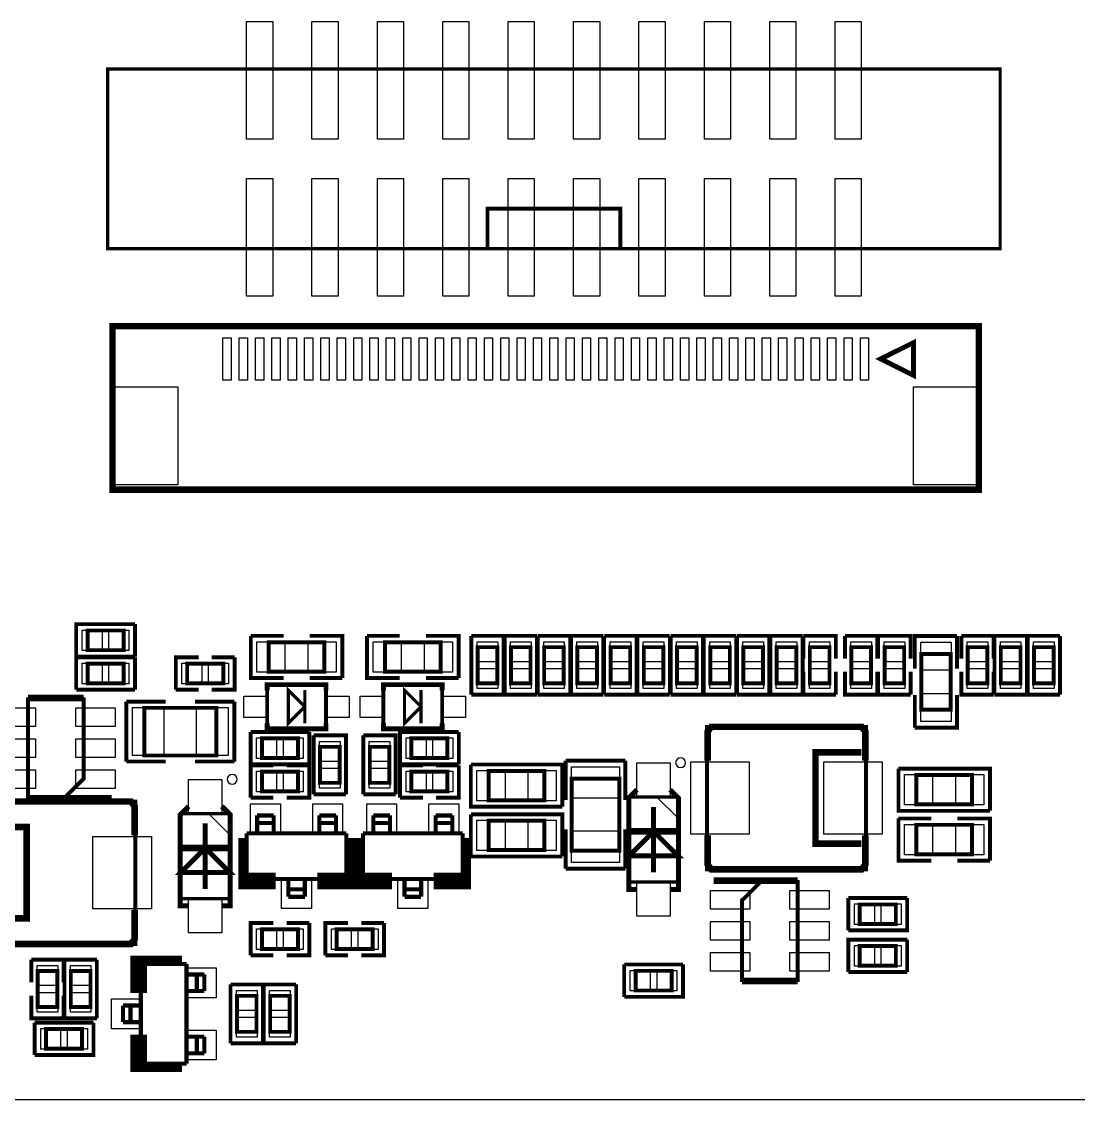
# Model space of a CAD drawing. Extents: x 30 to 161, y 31 to 111.
# Drawn here: x 66.77 to 99.1, y 30.91 to 63.89 of the extents above; entities that cross this region are included whole.
import ezdxf

# ---------------------------------------------------------------- set-up
doc = ezdxf.new("R2010")
doc.units = 0
doc.header["$MEASUREMENT"] = 0
for name, color, linetype in [('ASSEMBLY_TOP', 7, 'CONTINUOUS'), ('OUTLINE', 7, 'CONTINUOUS'), ('SILKSCREEN_TOP', 7, 'CONTINUOUS'), ('TOP', 1, 'CONTINUOUS')]:
    doc.layers.add(name, color=color, linetype=linetype)

msp = doc.modelspace()

# ---------------------------------------------------------------- linework, layer by layer
at = {"layer": 'ASSEMBLY_TOP'}
for points, const_width in [([(96.70796, 62.44082), (96.70796, 56.93918), (69.40804, 56.93918), (69.40804, 62.44082), (96.70796, 62.44082)], 0.09906), ([(85.09, 56.896), (85.09, 58.166), (81.026, 58.166), (81.026, 56.896)], 0.11938), ([(96.05518, 54.56936), (96.05518, 49.5681), (69.55536, 49.5681), (69.55536, 54.56936), (96.05518, 54.56936), (96.05518, 49.5681), (69.55536, 49.5681)], 0.09906), ([(93.05544, 53.5686), (94.0562, 53.06822), (94.0562, 54.06898), (93.05544, 53.5686)], 0.14986), ([(68.79082, 44.65828), (68.79082, 45.25772), (69.89318, 45.25772), (69.89318, 44.65828), (68.79082, 44.65828)], 0.11938), ([(74.3331, 44.00042), (74.3331, 44.89958), (76.0349, 44.89958), (76.0349, 44.00042), (74.3331, 44.00042)], 0.11938), ([(79.5909, 44.89958), (79.5909, 44.00042), (77.8891, 44.00042), (77.8891, 44.89958), (79.5909, 44.89958)], 0.11938), ([(80.72628, 44.74718), (81.32572, 44.74718), (81.32572, 43.64482), (80.72628, 43.64482), (80.72628, 44.74718)], 0.11938), ([(82.34172, 43.64482), (81.74228, 43.64482), (81.74228, 44.74718), (82.34172, 44.74718), (82.34172, 43.64482)], 0.11938), ([(82.75828, 44.74718), (83.35772, 44.74718), (83.35772, 43.64482), (82.75828, 43.64482), (82.75828, 44.74718)], 0.11938), ([(84.37372, 43.64482), (83.77428, 43.64482), (83.77428, 44.74718), (84.37372, 44.74718), (84.37372, 43.64482)], 0.11938), ([(84.79028, 44.74718), (85.38972, 44.74718), (85.38972, 43.64482), (84.79028, 43.64482), (84.79028, 44.74718)], 0.11938), ([(86.40572, 43.64482), (85.80628, 43.64482), (85.80628, 44.74718), (86.40572, 44.74718), (86.40572, 43.64482)], 0.11938), ([(86.82228, 44.74718), (87.42172, 44.74718), (87.42172, 43.64482), (86.82228, 43.64482), (86.82228, 44.74718)], 0.11938), ([(88.43772, 43.64482), (87.83828, 43.64482), (87.83828, 44.74718), (88.43772, 44.74718), (88.43772, 43.64482)], 0.11938), ([(88.85428, 44.74718), (89.45372, 44.74718), (89.45372, 43.64482), (88.85428, 43.64482), (88.85428, 44.74718)], 0.11938), ([(90.46972, 43.64482), (89.87028, 43.64482), (89.87028, 44.74718), (90.46972, 44.74718), (90.46972, 43.64482)], 0.11938), ([(91.48572, 43.64482), (90.88628, 43.64482), (90.88628, 44.74718), (91.48572, 44.74718), (91.48572, 43.64482)], 0.11938), ([(92.15628, 44.74718), (92.75572, 44.74718), (92.75572, 43.64482), (92.15628, 43.64482), (92.15628, 44.74718)], 0.11938), ([(93.17228, 44.74718), (93.77172, 44.74718), (93.77172, 43.64482), (93.17228, 43.64482), (93.17228, 44.74718)], 0.11938), ([(94.29242, 44.5389), (95.19158, 44.5389), (95.19158, 42.8371), (94.29242, 42.8371), (94.29242, 44.5389)], 0.11938), ([(96.31172, 43.64482), (95.71228, 43.64482), (95.71228, 44.74718), (96.31172, 44.74718), (96.31172, 43.64482)], 0.11938), ([(96.72828, 44.74718), (97.32772, 44.74718), (97.32772, 43.64482), (96.72828, 43.64482), (96.72828, 44.74718)], 0.11938), ([(98.34372, 43.64482), (97.74428, 43.64482), (97.74428, 44.74718), (98.34372, 44.74718), (98.34372, 43.64482)], 0.11938), ([(68.79082, 43.64228), (68.79082, 44.24172), (69.89318, 44.24172), (69.89318, 43.64228), (68.79082, 43.64228)], 0.11938), ([(71.83882, 43.64228), (71.83882, 44.24172), (72.94118, 44.24172), (72.94118, 43.64228), (71.83882, 43.64228)], 0.11938), ([(76.08316, 43.60164), (76.08316, 42.25036), (74.28484, 42.25036), (74.28484, 43.60164), (76.08316, 43.60164)], 0.11938), ([(75.438, 43.434), (75.438, 42.926), (74.93, 42.418), (74.93, 43.434), (75.438, 42.926), (75.438, 42.418)], 0.09906), ([(79.63916, 43.60164), (79.63916, 42.25036), (77.84084, 42.25036), (77.84084, 43.60164), (79.63916, 43.60164)], 0.11938), ([(78.994, 43.434), (78.994, 42.926), (78.486, 42.418), (78.486, 43.434), (78.994, 42.926), (78.994, 42.418)], 0.09906), ([(68.6689, 43.15714), (68.6689, 40.72382), (68.09994, 40.15486), (66.9671, 40.15486), (66.9671, 43.15714), (68.6689, 43.15714)], 0.11938), ([(72.72782, 42.89298), (72.72782, 41.43502), (70.52818, 41.43502), (70.52818, 42.89298), (72.72782, 42.89298)], 0.11938), ([(92.60078, 42.31132), (92.60078, 37.95268), (87.73922, 37.95268), (87.73922, 42.31132), (92.60078, 42.31132)], 0.11938), ([(75.22718, 41.95572), (75.22718, 41.35628), (74.12482, 41.35628), (74.12482, 41.95572), (75.22718, 41.95572)], 0.11938), ([(78.69682, 41.35628), (78.69682, 41.95572), (79.79918, 41.95572), (79.79918, 41.35628), (78.69682, 41.35628)], 0.11938), ([(75.90028, 41.69918), (76.49972, 41.69918), (76.49972, 40.59682), (75.90028, 40.59682), (75.90028, 41.69918)], 0.11938), ([(77.42428, 41.69918), (78.02372, 41.69918), (78.02372, 40.59682), (77.42428, 40.59682), (77.42428, 41.69918)], 0.11938), ([(75.22718, 40.93972), (75.22718, 40.34028), (74.12482, 40.34028), (74.12482, 40.93972), (75.22718, 40.93972)], 0.11938), ([(78.69682, 40.34028), (78.69682, 40.93972), (79.79918, 40.93972), (79.79918, 40.34028), (78.69682, 40.34028)], 0.11938), ([(82.7659, 40.96258), (82.7659, 40.06342), (81.0641, 40.06342), (81.0641, 40.96258), (82.7659, 40.96258)], 0.11938), ([(83.59902, 40.72382), (85.05698, 40.72382), (85.05698, 38.52418), (83.59902, 38.52418), (83.59902, 40.72382)], 0.11938), ([(94.1451, 39.93642), (94.1451, 40.83558), (95.8469, 40.83558), (95.8469, 39.93642), (94.1451, 39.93642)], 0.11938), ([(65.38722, 35.66668), (65.38722, 40.02532), (70.24878, 40.02532), (70.24878, 35.66668), (65.38722, 35.66668)], 0.11938), ([(86.8553, 37.56152), (85.3567, 37.56152), (85.3567, 40.16248), (86.8553, 40.16248), (86.8553, 37.56152)], 0.09906), ([(86.106, 39.86276), (86.106, 37.86124)], 0.14986), ([(73.1393, 37.05352), (71.6407, 37.05352), (71.6407, 39.65448), (73.1393, 39.65448), (73.1393, 37.05352)], 0.09906), ([(74.4855, 39.5986), (73.9775, 39.5986)], 0.127), ([(73.9775, 39.0525), (73.9775, 39.5986)], 0.127), ([(74.4855, 39.0525), (74.4855, 39.5986)], 0.127), ([(75.8825, 39.5986), (76.3905, 39.5986)], 0.127), ([(75.8825, 39.0525), (75.8825, 39.5986)], 0.127), ([(76.3905, 39.0525), (76.3905, 39.5986)], 0.127), ([(78.0415, 39.5986), (77.5335, 39.5986)], 0.127), ([(77.5335, 39.0525), (77.5335, 39.5986)], 0.127), ([(78.0415, 39.0525), (78.0415, 39.5986)], 0.127), ([(79.4385, 39.5986), (79.9465, 39.5986)], 0.127), ([(79.4385, 39.0525), (79.4385, 39.5986)], 0.127), ([(79.9465, 39.0525), (79.9465, 39.5986)], 0.127), ([(72.39, 39.35476), (72.39, 37.35324)], 0.14986), ([(74.4855, 39.36746), (73.9775, 39.36746)], 0.127), ([(75.8825, 39.36746), (76.3905, 39.36746)], 0.127), ([(78.0415, 39.36746), (77.5335, 39.36746)], 0.127), ([(79.4385, 39.36746), (79.9465, 39.36746)], 0.127), ([(82.7659, 39.43858), (82.7659, 38.53942), (81.0641, 38.53942), (81.0641, 39.43858), (82.7659, 39.43858)], 0.11938), ([(94.1451, 38.41242), (94.1451, 39.31158), (95.8469, 39.31158), (95.8469, 38.41242), (94.1451, 38.41242)], 0.11938), ([(73.66, 37.6555), (73.66, 39.0525)], 0.127), ([(76.708, 39.0525), (73.66, 39.0525)], 0.127), ([(76.708, 37.6555), (76.708, 39.0525)], 0.127), ([(77.216, 37.6555), (77.216, 39.0525)], 0.127), ([(80.264, 39.0525), (77.216, 39.0525)], 0.127), ([(80.264, 37.6555), (80.264, 39.0525)], 0.127), ([(86.106, 39.11092), (86.8553, 38.36162), (85.3567, 38.36162), (86.106, 39.11092)], 0.14986), ([(86.8553, 39.11092), (85.3567, 39.11092)], 0.14986), ([(72.39, 38.60292), (73.1393, 37.85362), (71.6407, 37.85362), (72.39, 38.60292)], 0.14986), ([(73.1393, 38.60292), (71.6407, 38.60292)], 0.14986), ([(76.708, 37.6555), (73.66, 37.6555)], 0.127), ([(74.93, 37.6555), (74.93, 37.1094)], 0.127), ([(75.438, 37.6555), (75.438, 37.1094)], 0.127), ([(80.264, 37.6555), (77.216, 37.6555)], 0.127), ([(78.486, 37.6555), (78.486, 37.1094)], 0.127), ([(78.994, 37.6555), (78.994, 37.1094)], 0.127), ([(88.8111, 34.56686), (88.8111, 37.00018), (89.38006, 37.56914), (90.5129, 37.56914), (90.5129, 34.56686), (88.8111, 34.56686)], 0.11938), ([(74.93, 37.34054), (75.438, 37.34054)], 0.127), ([(78.486, 37.34054), (78.994, 37.34054)], 0.127), ([(74.93, 37.1094), (75.438, 37.1094)], 0.127), ([(78.486, 37.1094), (78.994, 37.1094)], 0.127), ([(93.51518, 36.87572), (93.51518, 36.27628), (92.41282, 36.27628), (92.41282, 36.87572), (93.51518, 36.87572)], 0.11938), ([(75.22718, 36.11372), (75.22718, 35.51428), (74.12482, 35.51428), (74.12482, 36.11372), (75.22718, 36.11372)], 0.11938), ([(77.51318, 36.11372), (77.51318, 35.51428), (76.41082, 35.51428), (76.41082, 36.11372), (77.51318, 36.11372)], 0.11938), ([(92.41282, 35.00628), (92.41282, 35.60572), (93.51518, 35.60572), (93.51518, 35.00628), (92.41282, 35.00628)], 0.11938), ([(70.4215, 35.052), (71.8185, 35.052)], 0.127), ([(70.4215, 32.004), (70.4215, 35.052)], 0.127), ([(71.8185, 32.004), (71.8185, 35.052)], 0.127), ([(67.26428, 34.84118), (67.86372, 34.84118), (67.86372, 33.73882), (67.26428, 33.73882), (67.26428, 34.84118)], 0.11938), ([(68.87972, 33.73882), (68.28028, 33.73882), (68.28028, 34.84118), (68.87972, 34.84118), (68.87972, 33.73882)], 0.11938), ([(71.8185, 34.7345), (72.3646, 34.7345)], 0.127), ([(72.13346, 34.2265), (72.13346, 34.7345)], 0.127), ([(72.3646, 34.2265), (72.3646, 34.7345)], 0.127), ([(86.65718, 34.84372), (86.65718, 34.24428), (85.55482, 34.24428), (85.55482, 34.84372), (86.65718, 34.84372)], 0.11938), ([(71.8185, 34.2265), (72.3646, 34.2265)], 0.127), ([(73.36028, 34.07918), (73.95972, 34.07918), (73.95972, 32.97682), (73.36028, 32.97682), (73.36028, 34.07918)], 0.11938), ([(74.97572, 32.97682), (74.37628, 32.97682), (74.37628, 34.07918), (74.97572, 34.07918), (74.97572, 32.97682)], 0.11938), ([(70.4215, 33.782), (69.8754, 33.782)], 0.127), ([(69.8754, 33.782), (69.8754, 33.274)], 0.127), ([(70.10654, 33.782), (70.10654, 33.274)], 0.127), ([(70.4215, 33.274), (69.8754, 33.274)], 0.127), ([(68.62318, 33.06572), (68.62318, 32.46628), (67.52082, 32.46628), (67.52082, 33.06572), (68.62318, 33.06572)], 0.11938), ([(71.8185, 32.8295), (72.3646, 32.8295)], 0.127), ([(72.13346, 32.8295), (72.13346, 32.3215)], 0.127), ([(72.3646, 32.8295), (72.3646, 32.3215)], 0.127), ([(71.8185, 32.3215), (72.3646, 32.3215)], 0.127), ([(70.4215, 32.004), (71.8185, 32.004)], 0.127)]:
    msp.add_lwpolyline(points, dxfattribs=dict(at, const_width=const_width))
for points in [[(86.8553, 40.16248), (86.8553, 39.51224), (86.20506, 40.16248)], [(73.1393, 39.65448), (73.1393, 39.00424), (72.48906, 39.65448)]]:
    msp.add_lwpolyline(points, close=True, dxfattribs=at)
at = {"layer": 'OUTLINE'}
msp.add_lwpolyline([(38.0619, 106.2101), (38.0619, 30.90926), (158.16326, 30.90926), (158.16326, 106.2101)], close=True, dxfattribs=at)
at = {"layer": 'SILKSCREEN_TOP'}
for points, const_width in [([(96.05518, 54.56936), (96.05518, 49.5681), (69.55536, 49.5681), (69.55536, 54.56936), (96.05518, 54.56936)], 0.20066), ([(70.24116, 45.4533), (68.44284, 45.4533), (68.44284, 44.4627)], 0.11938), ([(70.24116, 44.4627), (70.24116, 45.4533)], 0.11938), ([(74.78522, 43.80484), (73.78446, 43.80484), (73.78446, 45.09516)], 0.11938), ([(74.78522, 45.09516), (73.78446, 45.09516)], 0.11938), ([(75.58278, 45.09516), (76.58354, 45.09516), (76.58354, 43.80484)], 0.11938), ([(78.34122, 43.80484), (77.34046, 43.80484), (77.34046, 45.09516)], 0.11938), ([(78.34122, 45.09516), (77.34046, 45.09516)], 0.11938), ([(79.13878, 45.09516), (80.13954, 45.09516), (80.13954, 43.80484)], 0.11938), ([(81.5213, 43.29684), (81.5213, 45.09516), (80.5307, 45.09516)], 0.11938), ([(80.5307, 43.29684), (80.5307, 45.09516)], 0.11938), ([(81.5467, 45.09516), (81.5467, 43.29684), (82.5373, 43.29684)], 0.11938), ([(82.5373, 45.09516), (81.5467, 45.09516)], 0.11938), ([(82.5373, 45.09516), (82.5373, 43.29684)], 0.11938), ([(83.5533, 43.29684), (83.5533, 45.09516), (82.5627, 45.09516)], 0.11938), ([(82.5627, 43.29684), (82.5627, 45.09516)], 0.11938), ([(83.5787, 45.09516), (83.5787, 43.29684), (84.5693, 43.29684)], 0.11938), ([(84.5693, 45.09516), (83.5787, 45.09516)], 0.11938), ([(84.5693, 45.09516), (84.5693, 43.29684)], 0.11938), ([(85.5853, 43.29684), (85.5853, 45.09516), (84.5947, 45.09516)], 0.11938), ([(84.5947, 43.29684), (84.5947, 45.09516)], 0.11938), ([(85.6107, 45.09516), (85.6107, 43.29684), (86.6013, 43.29684)], 0.11938), ([(86.6013, 45.09516), (85.6107, 45.09516)], 0.11938), ([(86.6013, 45.09516), (86.6013, 43.29684)], 0.11938), ([(87.6173, 43.29684), (87.6173, 45.09516), (86.6267, 45.09516)], 0.11938), ([(86.6267, 43.29684), (86.6267, 45.09516)], 0.11938), ([(87.6427, 45.09516), (87.6427, 43.29684), (88.6333, 43.29684)], 0.11938), ([(88.6333, 45.09516), (87.6427, 45.09516)], 0.11938), ([(88.6333, 45.09516), (88.6333, 43.29684)], 0.11938), ([(89.6493, 43.29684), (89.6493, 45.09516), (88.6587, 45.09516)], 0.11938), ([(88.6587, 43.29684), (88.6587, 45.09516)], 0.11938), ([(89.6747, 45.09516), (89.6747, 43.29684), (90.6653, 43.29684)], 0.11938), ([(90.6653, 45.09516), (89.6747, 45.09516)], 0.11938), ([(90.6653, 45.09516), (90.6653, 43.29684)], 0.11938), ([(91.6813, 44.39666), (91.6813, 45.09516), (90.6907, 45.09516)], 0.11938), ([(90.6907, 44.39666), (90.6907, 45.09516)], 0.11938), ([(92.9513, 44.39666), (92.9513, 45.09516), (91.9607, 45.09516)], 0.11938), ([(91.9607, 44.39666), (91.9607, 45.09516)], 0.11938), ([(93.9673, 44.39666), (93.9673, 45.09516), (92.9767, 45.09516)], 0.11938), ([(92.9767, 44.39666), (92.9767, 45.09516)], 0.11938), ([(94.09684, 44.08678), (94.09684, 45.08754), (95.38716, 45.08754)], 0.11938), ([(95.38716, 44.08678), (95.38716, 45.08754)], 0.11938), ([(96.5073, 44.39666), (96.5073, 45.09516), (95.5167, 45.09516)], 0.11938), ([(95.5167, 44.39666), (95.5167, 45.09516)], 0.11938), ([(97.5233, 43.29684), (97.5233, 45.09516), (96.5327, 45.09516)], 0.11938), ([(96.5327, 43.29684), (96.5327, 45.09516)], 0.11938), ([(97.5487, 45.09516), (97.5487, 43.29684), (98.5393, 43.29684)], 0.11938), ([(98.5393, 45.09516), (97.5487, 45.09516)], 0.11938), ([(98.5393, 45.09516), (98.5393, 43.29684)], 0.11938), ([(70.24116, 44.4627), (68.44284, 44.4627)], 0.11938), ([(70.24116, 44.4373), (68.44284, 44.4373), (68.44284, 43.4467)], 0.11938), ([(70.24116, 43.4467), (70.24116, 44.4373)], 0.11938), ([(72.18934, 44.4373), (71.49084, 44.4373), (71.49084, 43.4467)], 0.11938), ([(72.59066, 43.4467), (73.28916, 43.4467), (73.28916, 44.4373)], 0.11938), ([(72.59066, 44.4373), (73.28916, 44.4373)], 0.11938), ([(90.6907, 43.99534), (90.6907, 43.29684), (91.6813, 43.29684)], 0.11938), ([(91.6813, 43.99534), (91.6813, 43.29684)], 0.11938), ([(91.9607, 43.99534), (91.9607, 43.29684), (92.9513, 43.29684)], 0.11938), ([(92.9513, 43.99534), (92.9513, 43.29684)], 0.11938), ([(92.9767, 43.99534), (92.9767, 43.29684), (93.9673, 43.29684)], 0.11938), ([(93.9673, 43.99534), (93.9673, 43.29684)], 0.11938), ([(95.5167, 43.99534), (95.5167, 43.29684), (96.5073, 43.29684)], 0.11938), ([(96.5073, 43.99534), (96.5073, 43.29684)], 0.11938), ([(74.28484, 43.43146), (74.28484, 43.60164), (76.08316, 43.60164), (76.08316, 43.43146)], 0.14986), ([(75.58278, 43.80484), (76.58354, 43.80484)], 0.11938), ([(77.84084, 43.43146), (77.84084, 43.60164), (79.63916, 43.60164), (79.63916, 43.43146)], 0.14986), ([(79.13878, 43.80484), (80.13954, 43.80484)], 0.11938), ([(68.6689, 43.19016), (66.9671, 43.19016)], 0.20066), ([(70.24116, 43.4467), (68.44284, 43.4467)], 0.11938), ([(72.18934, 43.4467), (71.49084, 43.4467)], 0.11938), ([(80.5307, 43.29684), (81.5213, 43.29684)], 0.11938), ([(82.5627, 43.29684), (83.5533, 43.29684)], 0.11938), ([(84.5947, 43.29684), (85.5853, 43.29684)], 0.11938), ([(86.6267, 43.29684), (87.6173, 43.29684)], 0.11938), ([(88.6587, 43.29684), (89.6493, 43.29684)], 0.11938), ([(95.38716, 43.28922), (95.38716, 42.28846), (94.09684, 42.28846)], 0.11938), ([(94.09684, 43.28922), (94.09684, 42.28846)], 0.11938), ([(96.5327, 43.29684), (97.5233, 43.29684)], 0.11938), ([(69.977, 43.0784), (71.17842, 43.0784)], 0.11938), ([(69.977, 41.2496), (69.977, 43.0784)], 0.11938), ([(73.279, 43.0784), (72.07758, 43.0784)], 0.11938), ([(73.279, 43.0784), (73.279, 41.2496)], 0.11938), ([(74.28484, 42.42054), (74.28484, 42.25036), (76.08316, 42.25036), (76.08316, 42.42054)], 0.14986), ([(77.84084, 42.42054), (77.84084, 42.25036), (79.63916, 42.25036), (79.63916, 42.42054)], 0.14986), ([(87.757, 41.275), (87.757, 42.164), (87.86876, 42.31132), (92.47124, 42.31132), (92.583, 42.164), (92.583, 41.275)], 0.20066), ([(73.77684, 41.1607), (75.57516, 41.1607), (75.57516, 42.1513)], 0.11938), ([(73.77684, 42.1513), (73.77684, 41.1607)], 0.11938), ([(73.77684, 42.1513), (75.57516, 42.1513)], 0.11938), ([(76.6953, 40.24884), (76.6953, 42.04716), (75.7047, 42.04716)], 0.11938), ([(75.7047, 40.24884), (75.7047, 42.04716)], 0.11938), ([(78.2193, 40.24884), (78.2193, 42.04716), (77.2287, 42.04716)], 0.11938), ([(77.2287, 40.24884), (77.2287, 42.04716)], 0.11938), ([(80.14716, 42.1513), (78.34884, 42.1513), (78.34884, 41.1607)], 0.11938), ([(80.14716, 41.1607), (80.14716, 42.1513)], 0.11938), ([(92.456, 38.735), (91.059, 38.735), (91.059, 41.529), (92.456, 41.529)], 0.20066), ([(69.977, 41.2496), (71.17842, 41.2496)], 0.11938), ([(73.279, 41.2496), (72.07758, 41.2496)], 0.11938), ([(83.4136, 41.275), (85.2424, 41.275)], 0.11938), ([(83.4136, 41.275), (83.4136, 40.07358)], 0.11938), ([(85.2424, 41.275), (85.2424, 40.07358)], 0.11938), ([(74.47534, 41.1353), (73.77684, 41.1353), (73.77684, 40.1447)], 0.11938), ([(74.87666, 40.1447), (75.57516, 40.1447), (75.57516, 41.1353)], 0.11938), ([(74.87666, 41.1353), (75.57516, 41.1353)], 0.11938), ([(80.14716, 41.1607), (78.34884, 41.1607)], 0.11938), ([(79.04734, 41.1353), (78.34884, 41.1353), (78.34884, 40.1447)], 0.11938), ([(79.44866, 40.1447), (80.14716, 40.1447), (80.14716, 41.1353)], 0.11938), ([(79.44866, 41.1353), (80.14716, 41.1353)], 0.11938), ([(83.31454, 39.86784), (80.51546, 39.86784), (80.51546, 41.15816)], 0.11938), ([(80.51546, 41.15816), (83.31454, 41.15816), (83.31454, 39.86784)], 0.11938), ([(93.59646, 41.03116), (96.39554, 41.03116), (96.39554, 39.74084)], 0.11938), ([(96.39554, 39.74084), (93.59646, 39.74084), (93.59646, 41.03116)], 0.11938), ([(75.7047, 40.24884), (76.6953, 40.24884)], 0.11938), ([(77.2287, 40.24884), (78.2193, 40.24884)], 0.11938), ([(85.598, 40.386), (85.344, 40.132), (85.344, 37.338), (85.598, 37.338)], 0.1524), ([(86.614, 37.338), (86.868, 37.338), (86.868, 40.132), (86.614, 40.386)], 0.1524), ([(70.231, 38.989), (70.231, 39.878), (70.11924, 40.02532), (65.51676, 40.02532), (65.405, 39.878), (65.405, 38.989)], 0.20066), ([(69.5325, 40.12184), (66.9671, 40.12184)], 0.20066), ([(71.882, 39.878), (71.628, 39.624), (71.628, 36.83), (71.882, 36.83)], 0.1524), ([(72.898, 36.83), (73.152, 36.83), (73.152, 39.624), (72.898, 39.878)], 0.1524), ([(74.47534, 40.1447), (73.77684, 40.1447)], 0.11938), ([(79.04734, 40.1447), (78.34884, 40.1447)], 0.11938), ([(86.106, 39.86276), (86.106, 37.86124)], 0.14986), ([(83.31454, 38.34384), (80.51546, 38.34384), (80.51546, 39.63416)], 0.11938), ([(80.51546, 39.63416), (83.31454, 39.63416), (83.31454, 38.34384)], 0.11938), ([(65.532, 39.243), (66.929, 39.243), (66.929, 36.449), (65.532, 36.449)], 0.20066), ([(72.39, 39.35476), (72.39, 37.35324)], 0.14986), ([(94.59722, 38.21684), (93.59646, 38.21684), (93.59646, 39.50716)], 0.11938), ([(94.59722, 39.50716), (93.59646, 39.50716)], 0.11938), ([(95.39478, 39.50716), (96.39554, 39.50716), (96.39554, 38.21684)], 0.11938), ([(73.533, 37.719), (74.422, 37.719), (74.422, 37.465), (73.533, 37.465), (73.533, 38.9128)], 0.254), ([(76.835, 37.719), (75.946, 37.719), (75.946, 37.465), (76.835, 37.465), (76.835, 38.9128)], 0.254), ([(77.089, 37.719), (77.978, 37.719), (77.978, 37.465), (77.089, 37.465), (77.089, 38.9128)], 0.254), ([(80.391, 37.719), (79.502, 37.719), (79.502, 37.465), (80.391, 37.465), (80.391, 38.9128)], 0.254), ([(83.4136, 37.973), (83.4136, 39.17442)], 0.11938), ([(85.2424, 37.973), (85.2424, 39.17442)], 0.11938), ([(85.3567, 39.11092), (86.8553, 39.11092)], 0.20066), ([(87.757, 38.989), (87.757, 38.1), (87.86876, 37.95268), (92.47124, 37.95268), (92.583, 38.1), (92.583, 38.989)], 0.20066), ([(71.6407, 38.60292), (73.1393, 38.60292)], 0.20066), ([(95.39478, 38.21684), (96.39554, 38.21684)], 0.11938), ([(85.2424, 37.973), (83.4136, 37.973)], 0.11938), ([(87.9475, 37.60216), (90.5129, 37.60216)], 0.20066), ([(92.06484, 36.0807), (93.86316, 36.0807), (93.86316, 37.0713)], 0.11938), ([(92.06484, 37.0713), (92.06484, 36.0807)], 0.11938), ([(92.06484, 37.0713), (93.86316, 37.0713)], 0.11938), ([(70.231, 36.703), (70.231, 35.814), (70.11924, 35.66668), (65.51676, 35.66668), (65.405, 35.814), (65.405, 36.703)], 0.20066), ([(74.47534, 36.3093), (73.77684, 36.3093), (73.77684, 35.3187)], 0.11938), ([(74.87666, 35.3187), (75.57516, 35.3187), (75.57516, 36.3093)], 0.11938), ([(74.87666, 36.3093), (75.57516, 36.3093)], 0.11938), ([(76.76134, 36.3093), (76.06284, 36.3093), (76.06284, 35.3187)], 0.11938), ([(77.16266, 35.3187), (77.86116, 35.3187), (77.86116, 36.3093)], 0.11938), ([(77.16266, 36.3093), (77.86116, 36.3093)], 0.11938), ([(93.86316, 35.8013), (92.06484, 35.8013), (92.06484, 34.8107)], 0.11938), ([(93.86316, 34.8107), (93.86316, 35.8013)], 0.11938), ([(70.485, 35.179), (70.485, 34.29), (70.231, 34.29), (70.231, 35.179), (71.6788, 35.179)], 0.254), ([(74.47534, 35.3187), (73.77684, 35.3187)], 0.11938), ([(76.76134, 35.3187), (76.06284, 35.3187)], 0.11938), ([(68.0593, 34.49066), (68.0593, 35.18916), (67.0687, 35.18916)], 0.11938), ([(67.0687, 34.49066), (67.0687, 35.18916)], 0.11938), ([(68.0847, 35.18916), (68.0847, 33.39084), (69.0753, 33.39084)], 0.11938), ([(69.0753, 35.18916), (68.0847, 35.18916)], 0.11938), ([(69.0753, 35.18916), (69.0753, 33.39084)], 0.11938), ([(85.20684, 34.0487), (87.00516, 34.0487), (87.00516, 35.0393)], 0.11938), ([(85.20684, 35.0393), (85.20684, 34.0487)], 0.11938), ([(85.20684, 35.0393), (87.00516, 35.0393)], 0.11938), ([(88.8111, 34.53384), (90.5129, 34.53384)], 0.20066), ([(93.86316, 34.8107), (92.06484, 34.8107)], 0.11938), ([(74.1553, 32.62884), (74.1553, 34.42716), (73.1647, 34.42716)], 0.11938), ([(73.1647, 32.62884), (73.1647, 34.42716)], 0.11938), ([(74.1807, 34.42716), (74.1807, 32.62884), (75.1713, 32.62884)], 0.11938), ([(75.1713, 34.42716), (74.1807, 34.42716)], 0.11938), ([(75.1713, 34.42716), (75.1713, 32.62884)], 0.11938), ([(67.0687, 34.08934), (67.0687, 33.39084), (68.0593, 33.39084)], 0.11938), ([(68.0593, 34.08934), (68.0593, 33.39084)], 0.11938), ([(67.17284, 32.2707), (68.97116, 32.2707), (68.97116, 33.2613)], 0.11938), ([(67.17284, 33.2613), (67.17284, 32.2707)], 0.11938), ([(67.17284, 33.2613), (68.97116, 33.2613)], 0.11938), ([(70.485, 31.877), (70.485, 32.766), (70.231, 32.766), (70.231, 31.877), (71.6788, 31.877)], 0.254), ([(73.1647, 32.62884), (74.1553, 32.62884)], 0.11938)]:
    msp.add_lwpolyline(points, dxfattribs=dict(at, const_width=const_width))
for points in [[(87.08136, 41.2115, 1), (86.78064, 41.2125, 1)], [(73.36536, 40.7035, 1), (73.06464, 40.7045, 1)]]:
    msp.add_lwpolyline(points, format="xyb", close=True, dxfattribs=at)
at = {"layer": 'TOP'}
for points in [[(73.65746, 60.28944), (73.65746, 63.88862), (74.45756, 63.88862), (74.45756, 60.28944)], [(75.65644, 60.28944), (75.65644, 63.88862), (76.45654, 63.88862), (76.45654, 60.28944)], [(77.65542, 60.28944), (77.65542, 63.88862), (78.45552, 63.88862), (78.45552, 60.28944)], [(79.65694, 60.28944), (79.65694, 63.88862), (80.45704, 63.88862), (80.45704, 60.28944)], [(81.65592, 60.28944), (81.65592, 63.88862), (82.45602, 63.88862), (82.45602, 60.28944)], [(83.65744, 60.28944), (83.65744, 63.88862), (84.45754, 63.88862), (84.45754, 60.28944)], [(85.65642, 60.28944), (85.65642, 63.88862), (86.45652, 63.88862), (86.45652, 60.28944)], [(87.65794, 60.28944), (87.65794, 63.88862), (88.45804, 63.88862), (88.45804, 60.28944)], [(89.65692, 60.28944), (89.65692, 63.88862), (90.45702, 63.88862), (90.45702, 60.28944)], [(91.6559, 60.28944), (91.6559, 63.88862), (92.456, 63.88862), (92.456, 60.28944)], [(73.65746, 55.48884), (73.65746, 59.08802), (74.45756, 59.08802), (74.45756, 55.48884)], [(75.65644, 55.48884), (75.65644, 59.08802), (76.45654, 59.08802), (76.45654, 55.48884)], [(77.65542, 55.48884), (77.65542, 59.08802), (78.45552, 59.08802), (78.45552, 55.48884)], [(79.65694, 55.48884), (79.65694, 59.08802), (80.45704, 59.08802), (80.45704, 55.48884)], [(81.65592, 55.48884), (81.65592, 59.08802), (82.45602, 59.08802), (82.45602, 55.48884)], [(83.65744, 55.48884), (83.65744, 59.08802), (84.45754, 59.08802), (84.45754, 55.48884)], [(85.65642, 55.48884), (85.65642, 59.08802), (86.45652, 59.08802), (86.45652, 55.48884)], [(87.65794, 55.48884), (87.65794, 59.08802), (88.45804, 59.08802), (88.45804, 55.48884)], [(89.65692, 55.48884), (89.65692, 59.08802), (90.45702, 59.08802), (90.45702, 55.48884)], [(91.6559, 55.48884), (91.6559, 59.08802), (92.456, 59.08802), (92.456, 55.48884)], [(73.17994, 54.21884), (73.17994, 52.91836), (72.93102, 52.91836), (72.93102, 54.21884)], [(73.68032, 54.21884), (73.68032, 52.91836), (73.4314, 52.91836), (73.4314, 54.21884)], [(74.1807, 54.21884), (74.1807, 52.91836), (73.93178, 52.91836), (73.93178, 54.21884)], [(74.67854, 54.21884), (74.67854, 52.91836), (74.42962, 52.91836), (74.42962, 54.21884)], [(75.17892, 54.21884), (75.17892, 52.91836), (74.93, 52.91836), (74.93, 54.21884)], [(75.6793, 54.21884), (75.6793, 52.91836), (75.43038, 52.91836), (75.43038, 54.21884)], [(76.17968, 54.21884), (76.17968, 52.91836), (75.93076, 52.91836), (75.93076, 54.21884)], [(76.68006, 54.21884), (76.68006, 52.91836), (76.43114, 52.91836), (76.43114, 54.21884)], [(77.18044, 54.21884), (77.18044, 52.91836), (76.93152, 52.91836), (76.93152, 54.21884)], [(77.67828, 54.21884), (77.67828, 52.91836), (77.42936, 52.91836), (77.42936, 54.21884)], [(78.17866, 54.21884), (78.17866, 52.91836), (77.92974, 52.91836), (77.92974, 54.21884)], [(78.67904, 54.21884), (78.67904, 52.91836), (78.43012, 52.91836), (78.43012, 54.21884)], [(79.17942, 54.21884), (79.17942, 52.91836), (78.9305, 52.91836), (78.9305, 54.21884)], [(79.6798, 54.21884), (79.6798, 52.91836), (79.43088, 52.91836), (79.43088, 54.21884)], [(80.18018, 54.21884), (80.18018, 52.91836), (79.93126, 52.91836), (79.93126, 54.21884)], [(80.68056, 54.21884), (80.68056, 52.91836), (80.43164, 52.91836), (80.43164, 54.21884)], [(81.1784, 54.21884), (81.1784, 52.91836), (80.92948, 52.91836), (80.92948, 54.21884)], [(81.67878, 54.21884), (81.67878, 52.91836), (81.42986, 52.91836), (81.42986, 54.21884)], [(82.17916, 54.21884), (82.17916, 52.91836), (81.93024, 52.91836), (81.93024, 54.21884)], [(82.67954, 54.21884), (82.67954, 52.91836), (82.43062, 52.91836), (82.43062, 54.21884)], [(83.17992, 54.21884), (83.17992, 52.91836), (82.931, 52.91836), (82.931, 54.21884)], [(83.6803, 54.21884), (83.6803, 52.91836), (83.43138, 52.91836), (83.43138, 54.21884)], [(84.18068, 54.21884), (84.18068, 52.91836), (83.93176, 52.91836), (83.93176, 54.21884)], [(84.67852, 54.21884), (84.67852, 52.91836), (84.4296, 52.91836), (84.4296, 54.21884)], [(85.1789, 54.21884), (85.1789, 52.91836), (84.92998, 52.91836), (84.92998, 54.21884)], [(85.67928, 54.21884), (85.67928, 52.91836), (85.43036, 52.91836), (85.43036, 54.21884)], [(86.17966, 54.21884), (86.17966, 52.91836), (85.93074, 52.91836), (85.93074, 54.21884)], [(86.68004, 54.21884), (86.68004, 52.91836), (86.43112, 52.91836), (86.43112, 54.21884)], [(87.18042, 54.21884), (87.18042, 52.91836), (86.9315, 52.91836), (86.9315, 54.21884)], [(87.67826, 54.21884), (87.67826, 52.91836), (87.42934, 52.91836), (87.42934, 54.21884)], [(88.17864, 54.21884), (88.17864, 52.91836), (87.92972, 52.91836), (87.92972, 54.21884)], [(88.67902, 54.21884), (88.67902, 52.91836), (88.4301, 52.91836), (88.4301, 54.21884)], [(89.1794, 54.21884), (89.1794, 52.91836), (88.93048, 52.91836), (88.93048, 54.21884)], [(89.67978, 54.21884), (89.67978, 52.91836), (89.43086, 52.91836), (89.43086, 54.21884)], [(90.18016, 54.21884), (90.18016, 52.91836), (89.93124, 52.91836), (89.93124, 54.21884)], [(90.68054, 54.21884), (90.68054, 52.91836), (90.43162, 52.91836), (90.43162, 54.21884)], [(91.17838, 54.21884), (91.17838, 52.91836), (90.92946, 52.91836), (90.92946, 54.21884)], [(91.67876, 54.21884), (91.67876, 52.91836), (91.42984, 52.91836), (91.42984, 54.21884)], [(92.17914, 54.21884), (92.17914, 52.91836), (91.93022, 52.91836), (91.93022, 54.21884)], [(92.67952, 54.21884), (92.67952, 52.91836), (92.4306, 52.91836), (92.4306, 54.21884)], [(71.55561, 52.71897), (71.55561, 49.71923), (69.55663, 49.71923), (69.55663, 52.71897)], [(96.05391, 52.71897), (96.05391, 49.71923), (94.05493, 49.71923), (94.05493, 52.71897)], [(68.62826, 44.64304), (68.62826, 45.27296), (69.23786, 45.27296), (69.23786, 44.64304)], [(69.44614, 44.64304), (69.44614, 45.27296), (70.05574, 45.27296), (70.05574, 44.64304)], [(73.96734, 43.98518), (73.96734, 44.91482), (74.8284, 44.91482), (74.8284, 43.98518)], [(75.53706, 43.98518), (75.53706, 44.91482), (76.39812, 44.91482), (76.39812, 43.98518)], [(78.38567, 44.91482), (78.38567, 43.98518), (77.52461, 43.98518), (77.52461, 44.91482)], [(79.95539, 44.91482), (79.95539, 43.98518), (79.09433, 43.98518), (79.09433, 44.91482)], [(80.71104, 44.90974), (81.34096, 44.90974), (81.34096, 44.30014), (80.71104, 44.30014)], [(82.35696, 44.30014), (81.72704, 44.30014), (81.72704, 44.90974), (82.35696, 44.90974)], [(82.74304, 44.90974), (83.37296, 44.90974), (83.37296, 44.30014), (82.74304, 44.30014)], [(84.38896, 44.30014), (83.75904, 44.30014), (83.75904, 44.90974), (84.38896, 44.90974)], [(84.77504, 44.90974), (85.40496, 44.90974), (85.40496, 44.30014), (84.77504, 44.30014)], [(86.42096, 44.30014), (85.79104, 44.30014), (85.79104, 44.90974), (86.42096, 44.90974)], [(86.80704, 44.90974), (87.43696, 44.90974), (87.43696, 44.30014), (86.80704, 44.30014)], [(88.45296, 44.30014), (87.82304, 44.30014), (87.82304, 44.90974), (88.45296, 44.90974)], [(88.83904, 44.90974), (89.46896, 44.90974), (89.46896, 44.30014), (88.83904, 44.30014)], [(90.48496, 44.30014), (89.85504, 44.30014), (89.85504, 44.90974), (90.48496, 44.90974)], [(91.50096, 44.30014), (90.87104, 44.30014), (90.87104, 44.90974), (91.50096, 44.90974)], [(92.14104, 44.90974), (92.77096, 44.90974), (92.77096, 44.30014), (92.14104, 44.30014)], [(93.15704, 44.90974), (93.78696, 44.90974), (93.78696, 44.30014), (93.15704, 44.30014)], [(94.27718, 44.90339), (95.20682, 44.90339), (95.20682, 44.04233), (94.27718, 44.04233)], [(96.32696, 44.30014), (95.69704, 44.30014), (95.69704, 44.90974), (96.32696, 44.90974)], [(96.71304, 44.90974), (97.34296, 44.90974), (97.34296, 44.30014), (96.71304, 44.30014)], [(98.35896, 44.30014), (97.72904, 44.30014), (97.72904, 44.90974), (98.35896, 44.90974)], [(68.62826, 43.62704), (68.62826, 44.25696), (69.23786, 44.25696), (69.23786, 43.62704)], [(69.44614, 43.62704), (69.44614, 44.25696), (70.05574, 44.25696), (70.05574, 43.62704)], [(71.67626, 43.62704), (71.67626, 44.25696), (72.28586, 44.25696), (72.28586, 43.62704)], [(72.49414, 43.62704), (72.49414, 44.25696), (73.10374, 44.25696), (73.10374, 43.62704)], [(80.71104, 44.09186), (81.34096, 44.09186), (81.34096, 43.48226), (80.71104, 43.48226)], [(82.35696, 43.48226), (81.72704, 43.48226), (81.72704, 44.09186), (82.35696, 44.09186)], [(82.74304, 44.09186), (83.37296, 44.09186), (83.37296, 43.48226), (82.74304, 43.48226)], [(84.38896, 43.48226), (83.75904, 43.48226), (83.75904, 44.09186), (84.38896, 44.09186)], [(84.77504, 44.09186), (85.40496, 44.09186), (85.40496, 43.48226), (84.77504, 43.48226)], [(86.42096, 43.48226), (85.79104, 43.48226), (85.79104, 44.09186), (86.42096, 44.09186)], [(86.80704, 44.09186), (87.43696, 44.09186), (87.43696, 43.48226), (86.80704, 43.48226)], [(88.45296, 43.48226), (87.82304, 43.48226), (87.82304, 44.09186), (88.45296, 44.09186)], [(88.83904, 44.09186), (89.46896, 44.09186), (89.46896, 43.48226), (88.83904, 43.48226)], [(90.48496, 43.48226), (89.85504, 43.48226), (89.85504, 44.09186), (90.48496, 44.09186)], [(91.50096, 43.48226), (90.87104, 43.48226), (90.87104, 44.09186), (91.50096, 44.09186)], [(92.14104, 44.09186), (92.77096, 44.09186), (92.77096, 43.48226), (92.14104, 43.48226)], [(93.15704, 44.09186), (93.78696, 44.09186), (93.78696, 43.48226), (93.15704, 43.48226)], [(96.32696, 43.48226), (95.69704, 43.48226), (95.69704, 44.09186), (96.32696, 44.09186)], [(96.71304, 44.09186), (97.34296, 44.09186), (97.34296, 43.48226), (96.71304, 43.48226)], [(98.35896, 43.48226), (97.72904, 43.48226), (97.72904, 44.09186), (98.35896, 44.09186)], [(74.28357, 43.25112), (74.28357, 42.60088), (73.57491, 42.60088), (73.57491, 43.25112)], [(76.08316, 42.60088), (76.08316, 43.25112), (76.79182, 43.25112), (76.79182, 42.60088)], [(77.83957, 43.25112), (77.83957, 42.60088), (77.13091, 42.60088), (77.13091, 43.25112)], [(79.63916, 42.60088), (79.63916, 43.25112), (80.34782, 43.25112), (80.34782, 42.60088)], [(94.27718, 43.33367), (95.20682, 43.33367), (95.20682, 42.47261), (94.27718, 42.47261)], [(67.20332, 42.89044), (67.20332, 42.32148), (66.00444, 42.32148), (66.00444, 42.89044)], [(69.63156, 42.89044), (69.63156, 42.32148), (68.43268, 42.32148), (68.43268, 42.89044)], [(71.12762, 42.89933), (71.12762, 41.42867), (70.1675, 41.42867), (70.1675, 42.89933)], [(73.0885, 42.89933), (73.0885, 41.42867), (72.12838, 41.42867), (72.12838, 42.89933)], [(67.20332, 41.94048), (67.20332, 41.37152), (66.00444, 41.37152), (66.00444, 41.94048)], [(69.63156, 41.94048), (69.63156, 41.37152), (68.43268, 41.37152), (68.43268, 41.94048)], [(74.57186, 41.97096), (74.57186, 41.34104), (73.96226, 41.34104), (73.96226, 41.97096)], [(75.38974, 41.97096), (75.38974, 41.34104), (74.78014, 41.34104), (74.78014, 41.97096)], [(78.53426, 41.34104), (78.53426, 41.97096), (79.14386, 41.97096), (79.14386, 41.34104)], [(79.35214, 41.34104), (79.35214, 41.97096), (79.96174, 41.97096), (79.96174, 41.34104)], [(75.88504, 41.86174), (76.51496, 41.86174), (76.51496, 41.25214), (75.88504, 41.25214)], [(77.40904, 41.86174), (78.03896, 41.86174), (78.03896, 41.25214), (77.40904, 41.25214)], [(89.03081, 41.2369), (89.03081, 39.0271), (87.24011, 39.0271), (87.24011, 41.2369)], [(93.09989, 41.2369), (93.09989, 39.0271), (91.30919, 39.0271), (91.30919, 41.2369)], [(67.20332, 40.99052), (67.20332, 40.42156), (66.00444, 40.42156), (66.00444, 40.99052)], [(69.63156, 40.99052), (69.63156, 40.42156), (68.43268, 40.42156), (68.43268, 40.99052)], [(74.57186, 40.95496), (74.57186, 40.32504), (73.96226, 40.32504), (73.96226, 40.95496)], [(75.38974, 40.95496), (75.38974, 40.32504), (74.78014, 40.32504), (74.78014, 40.95496)], [(75.88504, 41.04386), (76.51496, 41.04386), (76.51496, 40.43426), (75.88504, 40.43426)], [(77.40904, 41.04386), (78.03896, 41.04386), (78.03896, 40.43426), (77.40904, 40.43426)], [(78.53426, 40.32504), (78.53426, 40.95496), (79.14386, 40.95496), (79.14386, 40.32504)], [(79.35214, 40.32504), (79.35214, 40.95496), (79.96174, 40.95496), (79.96174, 40.32504)], [(81.56067, 40.97782), (81.56067, 40.04818), (80.69961, 40.04818), (80.69961, 40.97782)], [(83.13039, 40.97782), (83.13039, 40.04818), (82.26933, 40.04818), (82.26933, 40.97782)], [(83.59267, 41.0845), (85.06333, 41.0845), (85.06333, 40.12438), (83.59267, 40.12438)], [(85.598, 41.20642), (86.614, 41.20642), (86.614, 40.19042), (85.598, 40.19042)], [(71.882, 40.69842), (72.898, 40.69842), (72.898, 39.68242), (71.882, 39.68242)], [(93.77934, 39.92118), (93.77934, 40.85082), (94.6404, 40.85082), (94.6404, 39.92118)], [(95.34906, 39.92118), (95.34906, 40.85082), (96.21012, 40.85082), (96.21012, 39.92118)], [(74.6887, 39.9542), (74.6887, 39.0398), (73.7743, 39.0398), (73.7743, 39.9542)], [(76.5937, 39.9542), (76.5937, 39.0398), (75.6793, 39.0398), (75.6793, 39.9542)], [(78.2447, 39.9542), (78.2447, 39.0398), (77.3303, 39.0398), (77.3303, 39.9542)], [(80.1497, 39.9542), (80.1497, 39.0398), (79.2353, 39.0398), (79.2353, 39.9542)], [(81.56067, 39.45382), (81.56067, 38.52418), (80.69961, 38.52418), (80.69961, 39.45382)], [(83.13039, 39.45382), (83.13039, 38.52418), (82.26933, 38.52418), (82.26933, 39.45382)], [(93.77934, 38.39718), (93.77934, 39.32682), (94.6404, 39.32682), (94.6404, 38.39718)], [(95.34906, 38.39718), (95.34906, 39.32682), (96.21012, 39.32682), (96.21012, 38.39718)], [(68.95592, 36.7411), (68.95592, 38.9509), (70.74662, 38.9509), (70.74662, 36.7411)], [(83.59267, 39.12362), (85.06333, 39.12362), (85.06333, 38.1635), (83.59267, 38.1635)], [(75.6412, 37.6682), (75.6412, 36.7538), (74.7268, 36.7538), (74.7268, 37.6682)], [(79.1972, 37.6682), (79.1972, 36.7538), (78.2828, 36.7538), (78.2828, 37.6682)], [(86.614, 36.51758), (85.598, 36.51758), (85.598, 37.53358), (86.614, 37.53358)], [(87.84844, 36.73348), (87.84844, 37.30244), (89.04732, 37.30244), (89.04732, 36.73348)], [(90.27668, 36.73348), (90.27668, 37.30244), (91.47556, 37.30244), (91.47556, 36.73348)], [(72.898, 36.00958), (71.882, 36.00958), (71.882, 37.02558), (72.898, 37.02558)], [(92.85986, 36.89096), (92.85986, 36.26104), (92.25026, 36.26104), (92.25026, 36.89096)], [(93.67774, 36.89096), (93.67774, 36.26104), (93.06814, 36.26104), (93.06814, 36.89096)], [(87.84844, 35.78352), (87.84844, 36.35248), (89.04732, 36.35248), (89.04732, 35.78352)], [(90.27668, 35.78352), (90.27668, 36.35248), (91.47556, 36.35248), (91.47556, 35.78352)], [(74.57186, 36.12896), (74.57186, 35.49904), (73.96226, 35.49904), (73.96226, 36.12896)], [(75.38974, 36.12896), (75.38974, 35.49904), (74.78014, 35.49904), (74.78014, 36.12896)], [(76.85786, 36.12896), (76.85786, 35.49904), (76.24826, 35.49904), (76.24826, 36.12896)], [(77.67574, 36.12896), (77.67574, 35.49904), (77.06614, 35.49904), (77.06614, 36.12896)], [(87.84844, 34.83356), (87.84844, 35.40252), (89.04732, 35.40252), (89.04732, 34.83356)], [(90.27668, 34.83356), (90.27668, 35.40252), (91.47556, 35.40252), (91.47556, 34.83356)], [(92.25026, 34.99104), (92.25026, 35.62096), (92.85986, 35.62096), (92.85986, 34.99104)], [(93.06814, 34.99104), (93.06814, 35.62096), (93.67774, 35.62096), (93.67774, 34.99104)], [(67.24904, 35.00374), (67.87896, 35.00374), (67.87896, 34.39414), (67.24904, 34.39414)], [(68.89496, 34.39414), (68.26504, 34.39414), (68.26504, 35.00374), (68.89496, 35.00374)], [(72.7202, 34.0233), (71.8058, 34.0233), (71.8058, 34.9377), (72.7202, 34.9377)], [(86.00186, 34.85896), (86.00186, 34.22904), (85.39226, 34.22904), (85.39226, 34.85896)], [(86.81974, 34.85896), (86.81974, 34.22904), (86.21014, 34.22904), (86.21014, 34.85896)], [(67.24904, 34.18586), (67.87896, 34.18586), (67.87896, 33.57626), (67.24904, 33.57626)], [(68.89496, 33.57626), (68.26504, 33.57626), (68.26504, 34.18586), (68.89496, 34.18586)], [(70.4342, 33.0708), (69.5198, 33.0708), (69.5198, 33.9852), (70.4342, 33.9852)], [(73.34504, 34.24174), (73.97496, 34.24174), (73.97496, 33.63214), (73.34504, 33.63214)], [(74.99096, 33.63214), (74.36104, 33.63214), (74.36104, 34.24174), (74.99096, 34.24174)], [(73.34504, 33.42386), (73.97496, 33.42386), (73.97496, 32.81426), (73.34504, 32.81426)], [(74.99096, 32.81426), (74.36104, 32.81426), (74.36104, 33.42386), (74.99096, 33.42386)], [(67.96786, 33.08096), (67.96786, 32.45104), (67.35826, 32.45104), (67.35826, 33.08096)], [(68.78574, 33.08096), (68.78574, 32.45104), (68.17614, 32.45104), (68.17614, 33.08096)], [(72.7202, 32.1183), (71.8058, 32.1183), (71.8058, 33.0327), (72.7202, 33.0327)]]:
    msp.add_lwpolyline(points, close=True, dxfattribs=at)

doc.saveas('drawing.dxf')
